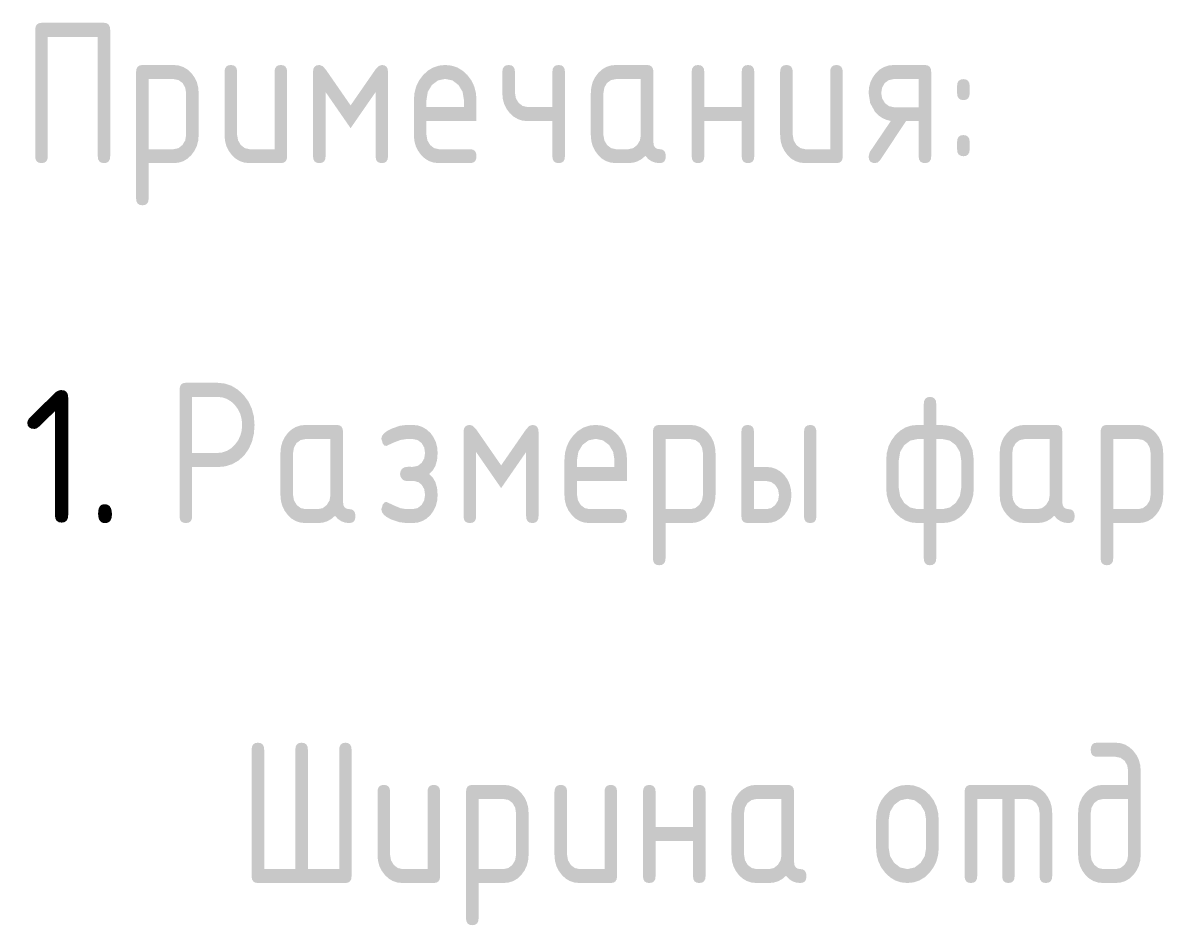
# Model space of a CAD drawing. Header units: millimetres. Extents: x 0 to 1189, y 0 to 841.
# Drawn here: x 999.11 to 1023.71, y 217.72 to 237.19 of the extents above; entities that cross this region are included whole.
import ezdxf

# ---------------------------------------------------------------- set-up
doc = ezdxf.new("R2010")
doc.units = ezdxf.units.MM

msp = doc.modelspace()

# ---------------------------------------------------------------- hatches: boundary and pattern name
h = msp.add_hatch(color=7)
h.dxf.hatch_style = 2
h.paths.add_polyline_path([(999.514645, 237.188719), (1000.86402, 237.188719), (1000.921347, 237.179211), (1000.96255, 237.150685), (1000.987424, 237.103143), (1000.995761, 237.036584), (1000.995761, 234.310273), (1000.987424, 234.244084), (1000.96255, 234.197894), (1000.921347, 234.170824), (1000.86402, 234.161996), (1000.804696, 234.170824), (1000.762321, 234.197894), (1000.736896, 234.244084), (1000.728421, 234.310273), (1000.728421, 236.883897), (999.650244, 236.883897), (999.650244, 234.310273), (999.641769, 234.244084), (999.616345, 234.197894), (999.57397, 234.170824), (999.514645, 234.161996), (999.455002, 234.170824), (999.412464, 234.197894), (999.386979, 234.244084), (999.378495, 234.310273), (999.378495, 237.036584), (999.386979, 237.103143), (999.412464, 237.150685), (999.455002, 237.179211)])
h = msp.add_hatch(color=7)
h.paths.add_polyline_path([(1001.554276, 236.130386), (1001.562759, 236.194714), (1001.588245, 236.241111), (1001.630783, 236.269215), (1001.690426, 236.278663), (1002.365114, 236.278663), (1002.474004, 236.267578), (1002.573955, 236.234635), (1002.664708, 236.180297), (1002.746003, 236.10503), (1002.815138, 236.011392), (1002.864584, 235.908246), (1002.894289, 235.795592), (1002.904202, 235.673428), (1002.904202, 234.767231), (1002.894289, 234.645067), (1002.864584, 234.532413), (1002.815138, 234.429267), (1002.746003, 234.335629), (1002.664708, 234.258502), (1002.573955, 234.204371), (1002.474004, 234.172461), (1002.365114, 234.161996), (1001.826025, 234.161996), (1001.826025, 233.400217), (1001.81755, 233.335888), (1001.792125, 233.289491), (1001.749751, 233.261388), (1001.690426, 233.25194), (1001.630783, 233.261388), (1001.588245, 233.289491), (1001.562759, 233.335888), (1001.554276, 233.400217)])
h.paths.add_polyline_path([(1001.826025, 235.973841), (1001.826025, 234.462409), (1002.365114, 234.462409), (1002.467777, 234.484733), (1002.553078, 234.551705), (1002.613092, 234.64996), (1002.633004, 234.767231), (1002.633004, 235.673428), (1002.613643, 235.7907), (1002.557488, 235.888954), (1002.469776, 235.953721), (1002.365114, 235.973841)])
h = msp.add_hatch(color=7)
h.dxf.hatch_style = 2
h.paths.add_polyline_path([(1004.812205, 236.130386), (1004.812205, 234.310273), (1004.803722, 234.244084), (1004.778237, 234.197894), (1004.735698, 234.170824), (1004.676055, 234.161996), (1004.001919, 234.161996), (1003.89295, 234.172461), (1003.79287, 234.204371), (1003.702092, 234.258502), (1003.621029, 234.335629), (1003.551576, 234.428647), (1003.501966, 234.530759), (1003.472201, 234.643207), (1003.462279, 234.767231), (1003.462279, 236.130386), (1003.470763, 236.194714), (1003.496248, 236.241111), (1003.538786, 236.269215), (1003.598429, 236.278663), (1003.657754, 236.269215), (1003.700128, 236.241111), (1003.725553, 236.194714), (1003.734028, 236.130386), (1003.734028, 234.767231), (1003.753872, 234.651613), (1003.813403, 234.551705), (1003.900426, 234.484733), (1004.001919, 234.462409), (1004.541007, 234.462409), (1004.541007, 236.130386), (1004.549474, 236.194714), (1004.574838, 236.241111), (1004.617049, 236.269215), (1004.676055, 236.278663), (1004.735698, 236.269215), (1004.778237, 236.241111), (1004.803722, 236.194714)])
h = msp.add_hatch(color=7)
h.dxf.hatch_style = 2
h.paths.add_polyline_path([(1006.18112, 234.915507), (1005.642031, 235.694375), (1005.642031, 234.310273), (1005.633556, 234.244084), (1005.608131, 234.197894), (1005.565757, 234.170824), (1005.506432, 234.161996), (1005.446789, 234.170824), (1005.404251, 234.197894), (1005.378766, 234.244084), (1005.370282, 234.310273), (1005.370282, 236.130386), (1005.378766, 236.194714), (1005.404251, 236.241111), (1005.446789, 236.269215), (1005.506432, 236.278663), (1005.574232, 236.255856), (1005.642031, 236.185507), (1006.18112, 235.40664), (1006.720208, 236.185507), (1006.788008, 236.255856), (1006.855807, 236.278663), (1006.913134, 236.269215), (1006.954337, 236.241111), (1006.979211, 236.194714), (1006.987548, 236.130386), (1006.987548, 234.310273), (1006.979211, 234.244084), (1006.954337, 234.197894), (1006.913134, 234.170824), (1006.855807, 234.161996), (1006.796483, 234.170824), (1006.754108, 234.197894), (1006.728683, 234.244084), (1006.720208, 234.310273), (1006.720208, 235.694375)])
h = msp.add_hatch(color=7)
h.paths.add_polyline_path([(1008.221302, 235.978251), (1008.065377, 235.945936), (1007.93467, 235.847061), (1007.846475, 235.700162), (1007.817812, 235.525152), (1007.817812, 235.372465), (1008.624791, 235.372465), (1008.624791, 235.525152), (1008.595921, 235.700162), (1008.507933, 235.847061), (1008.377227, 235.945936)])
h.paths.add_polyline_path([(1007.817812, 235.068194), (1007.817812, 234.767231), (1007.837656, 234.651613), (1007.897187, 234.551705), (1007.98421, 234.484733), (1008.085703, 234.462409), (1008.759839, 234.462409), (1008.819482, 234.4529), (1008.86202, 234.424375), (1008.887505, 234.376832), (1008.895989, 234.310273), (1008.887505, 234.244084), (1008.86202, 234.197894), (1008.819482, 234.170824), (1008.759839, 234.161996), (1008.085703, 234.161996), (1007.976734, 234.172461), (1007.876654, 234.204371), (1007.785876, 234.258502), (1007.704813, 234.335629), (1007.63536, 234.428647), (1007.58575, 234.530759), (1007.555985, 234.643207), (1007.546063, 234.767231), (1007.546063, 235.520742), (1007.558207, 235.673248), (1007.594845, 235.813506), (1007.656289, 235.941879), (1007.742847, 236.058728), (1007.846441, 236.155415), (1007.960577, 236.224093), (1008.085461, 236.265072), (1008.221302, 236.278663), (1008.357064, 236.265132), (1008.48182, 236.224575), (1008.59593, 236.157042), (1008.699756, 236.062586), (1008.786228, 235.946056), (1008.847482, 235.817847), (1008.883931, 235.677649), (1008.895989, 235.525152), (1008.895989, 235.068194)])
h = msp.add_hatch(color=7)
h.dxf.hatch_style = 2
h.paths.add_polyline_path([(1010.803992, 236.130386), (1010.803992, 234.310273), (1010.795509, 234.244084), (1010.770023, 234.197894), (1010.727485, 234.170824), (1010.667842, 234.161996), (1010.608836, 234.170824), (1010.566625, 234.197894), (1010.54126, 234.244084), (1010.532794, 234.310273), (1010.532794, 235.068194), (1009.993706, 235.068194), (1009.886908, 235.079193), (1009.787551, 235.111947), (1009.696049, 235.166095), (1009.612816, 235.241276), (1009.543363, 235.334242), (1009.493753, 235.435579), (1009.463988, 235.545598), (1009.454066, 235.664609), (1009.454066, 236.130386), (1009.462549, 236.194714), (1009.488035, 236.241111), (1009.530573, 236.269215), (1009.590216, 236.278663), (1009.649541, 236.269215), (1009.691915, 236.241111), (1009.71734, 236.194714), (1009.725815, 236.130386), (1009.725815, 235.677287), (1009.745659, 235.560016), (1009.80519, 235.461762), (1009.892213, 235.394789), (1009.993706, 235.372465), (1010.532794, 235.372465), (1010.532794, 236.130386), (1010.54126, 236.194714), (1010.566625, 236.241111), (1010.608836, 236.269215), (1010.667842, 236.278663), (1010.727485, 236.269215), (1010.770023, 236.241111), (1010.795509, 236.194714)])
h = msp.add_hatch(color=7)
h.paths.add_polyline_path([(1012.440797, 235.973841), (1011.901709, 235.973841), (1011.79684, 235.952068), (1011.709335, 235.888954), (1011.653179, 235.7907), (1011.633818, 235.673428), (1011.633818, 234.767231), (1011.653662, 234.651613), (1011.713193, 234.551705), (1011.800216, 234.484733), (1011.901709, 234.462409), (1012.172907, 234.462409), (1012.27557, 234.484733), (1012.360871, 234.551705), (1012.420885, 234.64996), (1012.440797, 234.767231)])
h.paths.add_polyline_path([(1012.979335, 234.310273), (1012.970997, 234.244084), (1012.946124, 234.197894), (1012.90492, 234.170824), (1012.847594, 234.161996), (1012.756489, 234.171574), (1012.674788, 234.200581), (1012.602183, 234.249433), (1012.538362, 234.318541), (1012.458626, 234.249433), (1012.371344, 234.200581), (1012.276208, 234.171574), (1012.172907, 234.161996), (1011.901709, 234.161996), (1011.79274, 234.172461), (1011.69266, 234.204371), (1011.601882, 234.258502), (1011.520819, 234.335629), (1011.451366, 234.428647), (1011.401756, 234.530759), (1011.371991, 234.643207), (1011.362069, 234.767231), (1011.362069, 235.673428), (1011.371991, 235.795592), (1011.401756, 235.908246), (1011.451366, 236.011392), (1011.520819, 236.10503), (1011.601882, 236.180297), (1011.69266, 236.234635), (1011.79274, 236.267578), (1011.901709, 236.278663), (1012.575845, 236.278663), (1012.635488, 236.269215), (1012.678027, 236.241111), (1012.703512, 236.194714), (1012.711995, 236.130386), (1012.711995, 234.615095), (1012.72047, 234.548217), (1012.745895, 234.500511), (1012.78827, 234.471926), (1012.847594, 234.462409), (1012.90492, 234.4529), (1012.946124, 234.424375), (1012.970997, 234.376832)])
h = msp.add_hatch(color=7)
h.dxf.hatch_style = 2
h.paths.add_polyline_path([(1013.809599, 235.068194), (1013.809599, 234.310273), (1013.801124, 234.244084), (1013.775699, 234.197894), (1013.733324, 234.170824), (1013.674, 234.161996), (1013.614357, 234.170824), (1013.571818, 234.197894), (1013.546333, 234.244084), (1013.53785, 234.310273), (1013.53785, 236.130386), (1013.546333, 236.194714), (1013.571818, 236.241111), (1013.614357, 236.269215), (1013.674, 236.278663), (1013.733324, 236.269215), (1013.775699, 236.241111), (1013.801124, 236.194714), (1013.809599, 236.130386), (1013.809599, 235.372465), (1014.616578, 235.372465), (1014.616578, 236.130386), (1014.625044, 236.194714), (1014.650409, 236.241111), (1014.69262, 236.269215), (1014.751626, 236.278663), (1014.811269, 236.269215), (1014.853807, 236.241111), (1014.879292, 236.194714), (1014.887776, 236.130386), (1014.887776, 234.310273), (1014.879292, 234.244084), (1014.853807, 234.197894), (1014.811269, 234.170824), (1014.751626, 234.161996), (1014.69262, 234.170824), (1014.650409, 234.197894), (1014.625044, 234.244084), (1014.616578, 234.310273), (1014.616578, 235.068194)])
h = msp.add_hatch(color=7)
h.dxf.hatch_style = 2
h.paths.add_polyline_path([(1016.795779, 236.130386), (1016.795779, 234.310273), (1016.787295, 234.244084), (1016.76181, 234.197894), (1016.719272, 234.170824), (1016.659629, 234.161996), (1015.985492, 234.161996), (1015.876524, 234.172461), (1015.776444, 234.204371), (1015.685666, 234.258502), (1015.604603, 234.335629), (1015.53515, 234.428647), (1015.48554, 234.530759), (1015.455775, 234.643207), (1015.445853, 234.767231), (1015.445853, 236.130386), (1015.454336, 236.194714), (1015.479821, 236.241111), (1015.52236, 236.269215), (1015.582003, 236.278663), (1015.641327, 236.269215), (1015.683702, 236.241111), (1015.709127, 236.194714), (1015.717602, 236.130386), (1015.717602, 234.767231), (1015.737446, 234.651613), (1015.796977, 234.551705), (1015.884, 234.484733), (1015.985492, 234.462409), (1016.524581, 234.462409), (1016.524581, 236.130386), (1016.533047, 236.194714), (1016.558412, 236.241111), (1016.600623, 236.269215), (1016.659629, 236.278663), (1016.719272, 236.269215), (1016.76181, 236.241111), (1016.787295, 236.194714)])
h = msp.add_hatch(color=7)
h.paths.add_polyline_path([(1017.832862, 235.072053), (1017.734797, 235.096168), (1017.644484, 235.13682), (1017.562646, 235.194836), (1017.490006, 235.271041), (1017.387824, 235.456525), (1017.353856, 235.673428), (1017.363778, 235.795592), (1017.393543, 235.908246), (1017.443153, 236.011392), (1017.512606, 236.10503), (1017.593669, 236.180297), (1017.684447, 236.234635), (1017.784527, 236.267578), (1017.893496, 236.278663), (1018.567632, 236.278663), (1018.627275, 236.269215), (1018.669813, 236.241111), (1018.695298, 236.194714), (1018.703782, 236.130386), (1018.703782, 234.310273), (1018.695298, 234.244084), (1018.669813, 234.197894), (1018.627275, 234.170824), (1018.567632, 234.161996), (1018.508626, 234.170824), (1018.466415, 234.197894), (1018.44105, 234.244084), (1018.432584, 234.310273), (1018.432584, 235.068194), (1018.160835, 235.068194), (1017.599147, 234.221527), (1017.550157, 234.175845), (1017.490006, 234.161996), (1017.430363, 234.170824), (1017.387824, 234.197894), (1017.362339, 234.244084), (1017.353856, 234.310273), (1017.380314, 234.403428)])
h.paths.add_polyline_path([(1017.625605, 235.673428), (1017.645449, 235.557329), (1017.70498, 235.457352), (1017.792003, 235.390862), (1017.893496, 235.368606), (1018.432584, 235.368606), (1018.432584, 235.973841), (1017.893496, 235.973841), (1017.788627, 235.952068), (1017.701121, 235.888954), (1017.644966, 235.7907)])
h = msp.add_hatch(color=7)
h.paths.add_polyline_path([(1019.261859, 234.615095), (1019.270342, 234.681654), (1019.295828, 234.729197), (1019.338366, 234.757722), (1019.398009, 234.767231), (1019.457334, 234.757722), (1019.499708, 234.729197), (1019.525133, 234.681654), (1019.533608, 234.615095), (1019.533608, 234.462409), (1019.525133, 234.395849), (1019.499708, 234.348307), (1019.457334, 234.319782), (1019.398009, 234.310273), (1019.338366, 234.319782), (1019.295828, 234.348307), (1019.270342, 234.395849), (1019.261859, 234.462409)])
h.paths.add_polyline_path([(1019.261859, 235.825564), (1019.270342, 235.889892), (1019.295828, 235.936289), (1019.338366, 235.964393), (1019.398009, 235.973841), (1019.457334, 235.964393), (1019.499708, 235.936289), (1019.525133, 235.889892), (1019.533608, 235.825564), (1019.533608, 235.673428), (1019.525133, 235.606551), (1019.499708, 235.558845), (1019.457334, 235.530259), (1019.398009, 235.520742), (1019.338366, 235.530259), (1019.295828, 235.558845), (1019.270342, 235.606551), (1019.261859, 235.673428)])
h = msp.add_hatch(color=7)
h.paths.add_polyline_path([(1002.628149, 229.424064), (1003.302836, 229.424064), (1003.464032, 229.407415), (1003.613446, 229.357435), (1003.750871, 229.274073), (1003.8761, 229.157275), (1003.977644, 229.019248), (1004.05056, 228.86582), (1004.094536, 228.697304), (1004.109264, 228.514007), (1004.095174, 228.322761), (1004.053178, 228.149447), (1003.983691, 227.994427), (1003.887124, 227.858061), (1003.765754, 227.746733), (1003.62764, 227.667341), (1003.473196, 227.619781), (1003.302836, 227.603951), (1002.763748, 227.603951), (1002.763748, 226.545617), (1002.755273, 226.479429), (1002.729848, 226.433238), (1002.687473, 226.406169), (1002.628149, 226.397341), (1002.568506, 226.406169), (1002.525967, 226.433238), (1002.500482, 226.479429), (1002.491999, 226.545617), (1002.491999, 229.271928), (1002.500482, 229.338487), (1002.525967, 229.38603), (1002.568506, 229.414555)])
h.paths.add_polyline_path([(1002.763748, 229.119242), (1002.763748, 227.908773), (1003.302836, 227.908773), (1003.411727, 227.91984), (1003.511678, 227.953077), (1003.60243, 228.008534), (1003.683726, 228.086264), (1003.752861, 228.177671), (1003.802306, 228.279672), (1003.832012, 228.391904), (1003.841925, 228.514007), (1003.832012, 228.63617), (1003.802306, 228.748825), (1003.752861, 228.851971), (1003.683726, 228.945609), (1003.60243, 229.021108), (1003.511678, 229.07542), (1003.411727, 229.108235), (1003.302836, 229.119242)])
h = msp.add_hatch(color=7)
h.paths.add_polyline_path([(1018.544139, 226.697753), (1018.544139, 228.209185), (1018.40854, 228.209185), (1018.252615, 228.17687), (1018.121908, 228.077996), (1018.033714, 227.93151), (1018.005051, 227.756086), (1018.005051, 227.150852), (1018.033714, 226.977288), (1018.121908, 226.828942), (1018.252615, 226.731722), (1018.40854, 226.697753)])
h.paths.add_polyline_path([(1018.544139, 226.397341), (1018.40854, 226.397341), (1018.2727, 226.410931), (1018.147815, 226.451911), (1018.033679, 226.520589), (1017.930085, 226.617275), (1017.843527, 226.734056), (1017.782084, 226.861946), (1017.745445, 227.000895), (1017.733302, 227.150852), (1017.733302, 227.756086), (1017.745445, 227.908592), (1017.782084, 228.04885), (1017.843527, 228.177223), (1017.930085, 228.294072), (1018.033679, 228.390759), (1018.147815, 228.459437), (1018.2727, 228.500416), (1018.40854, 228.514007), (1018.544139, 228.514007), (1018.544139, 228.970965), (1018.552554, 229.035293), (1018.577557, 229.08169), (1018.618786, 229.109793), (1018.67588, 229.119242), (1018.735523, 229.109793), (1018.778061, 229.08169), (1018.803546, 229.035293), (1018.81203, 228.970965), (1018.81203, 228.514007), (1018.940601, 228.510743), (1019.049328, 228.500709), (1019.138211, 228.483544), (1019.207251, 228.458886), (1019.379575, 228.344784), (1019.509317, 228.17942), (1019.593929, 227.978915), (1019.622316, 227.756086), (1019.622316, 227.150852), (1019.609724, 227.000895), (1019.572431, 226.861946), (1019.51116, 226.734056), (1019.426635, 226.617275), (1019.322403, 226.520589), (1019.20794, 226.451911), (1019.082935, 226.410931), (1018.947078, 226.397341), (1018.81203, 226.397341), (1018.81203, 225.635561), (1018.803546, 225.571232), (1018.778061, 225.524836), (1018.735523, 225.496732), (1018.67588, 225.487284), (1018.618786, 225.496732), (1018.577557, 225.524836), (1018.552554, 225.571232), (1018.544139, 225.635561)])
h.paths.add_polyline_path([(1018.81203, 226.697753), (1018.947078, 226.697753), (1019.103485, 226.732273), (1019.234261, 226.833352), (1019.321973, 226.979286), (1019.350567, 227.150852), (1019.350567, 227.756086), (1019.321973, 227.93151), (1019.234261, 228.077996), (1019.103485, 228.17687), (1018.947078, 228.209185), (1018.81203, 228.209185)])
h = msp.add_hatch(color=7)
h.paths.add_polyline_path([(1005.746913, 228.209185), (1005.207824, 228.209185), (1005.102955, 228.187412), (1005.01545, 228.124298), (1004.959295, 228.026044), (1004.939933, 227.908773), (1004.939933, 227.002575), (1004.959777, 226.886958), (1005.019308, 226.78705), (1005.106331, 226.720077), (1005.207824, 226.697753), (1005.479022, 226.697753), (1005.581686, 226.720077), (1005.666986, 226.78705), (1005.727, 226.885304), (1005.746913, 227.002575)])
h.paths.add_polyline_path([(1006.28545, 226.545617), (1006.277113, 226.479429), (1006.252239, 226.433238), (1006.211036, 226.406169), (1006.153709, 226.397341), (1006.062604, 226.406918), (1005.980903, 226.435926), (1005.908298, 226.484777), (1005.844478, 226.553886), (1005.764741, 226.484777), (1005.677459, 226.435926), (1005.582323, 226.406918), (1005.479022, 226.397341), (1005.207824, 226.397341), (1005.098856, 226.407805), (1004.998776, 226.439715), (1004.907997, 226.493846), (1004.826934, 226.570973), (1004.757481, 226.663991), (1004.707872, 226.766104), (1004.678106, 226.878551), (1004.668184, 227.002575), (1004.668184, 227.908773), (1004.678106, 228.030936), (1004.707872, 228.143591), (1004.757481, 228.246737), (1004.826934, 228.340374), (1004.907997, 228.415641), (1004.998776, 228.469979), (1005.098856, 228.502923), (1005.207824, 228.514007), (1005.88196, 228.514007), (1005.941604, 228.504559), (1005.984142, 228.476456), (1006.009627, 228.430059), (1006.01811, 228.36573), (1006.01811, 226.850439), (1006.026585, 226.783562), (1006.05201, 226.735856), (1006.094385, 226.70727), (1006.153709, 226.697753), (1006.211036, 226.688244), (1006.252239, 226.659719), (1006.277113, 226.612177)])
h = msp.add_hatch(color=7)
h.dxf.hatch_style = 2
h.paths.add_polyline_path([(1007.786948, 227.002575), (1007.769516, 227.128528), (1007.71529, 227.223061), (1007.647559, 227.277356), (1007.557091, 227.303538), (1007.38401, 227.303538), (1007.328199, 227.318628), (1007.289752, 227.349841), (1007.258884, 227.398003), (1007.247859, 227.455674), (1007.258884, 227.516997), (1007.289752, 227.565917), (1007.3426, 227.600023), (1007.421492, 227.612219), (1007.462833, 227.612219), (1007.508033, 227.607809), (1007.627371, 227.630134), (1007.71529, 227.697106), (1007.769516, 227.791777), (1007.786948, 227.908773), (1007.769102, 228.026044), (1007.711983, 228.124298), (1007.624271, 228.189066), (1007.519609, 228.209185), (1007.38401, 228.209185), (1007.259022, 228.190168), (1007.108402, 228.133117), (1007.036503, 228.099838), (1006.985068, 228.076067), (1006.954923, 228.061804), (1006.909207, 228.070072), (1006.875238, 228.11162), (1006.84437, 228.217453), (1006.858469, 228.276253), (1006.900525, 228.331899), (1006.970176, 228.384342), (1007.067061, 228.43353), (1007.236697, 228.494439), (1007.38401, 228.514007), (1007.519609, 228.514007), (1007.628319, 228.502923), (1007.728657, 228.469979), (1007.82052, 228.415641), (1007.903806, 228.340374), (1007.970942, 228.246737), (1008.019216, 228.143591), (1008.04837, 228.030936), (1008.058146, 227.908773), (1008.04682, 227.761159), (1008.012602, 227.636128), (1007.955129, 227.534145), (1007.87404, 227.455674), (1007.955129, 227.377203), (1008.012602, 227.27522), (1008.04682, 227.150189), (1008.058146, 227.002575), (1008.04837, 226.880412), (1008.019216, 226.767757), (1007.970942, 226.664611), (1007.903806, 226.570973), (1007.82052, 226.493846), (1007.728657, 226.439715), (1007.628319, 226.407805), (1007.519609, 226.397341), (1007.38401, 226.397341), (1007.233528, 226.416357), (1007.063202, 226.473408), (1006.966921, 226.522665), (1006.898596, 226.57559), (1006.857866, 226.632546), (1006.84437, 226.693894), (1006.875238, 226.799728), (1006.90962, 226.839622), (1006.950203, 226.854298), (1006.962356, 226.849544), (1006.993267, 226.835281), (1007.043298, 226.81151), (1007.112812, 226.77823), (1007.259573, 226.717321), (1007.38401, 226.697753), (1007.519609, 226.697753), (1007.624271, 226.720077), (1007.711983, 226.78705), (1007.767862, 226.885304)])
h = msp.add_hatch(color=7)
h.dxf.hatch_style = 2
h.paths.add_polyline_path([(1009.427841, 227.150852), (1008.888752, 227.929719), (1008.888752, 226.545617), (1008.880277, 226.479429), (1008.854853, 226.433238), (1008.812478, 226.406169), (1008.753153, 226.397341), (1008.69351, 226.406169), (1008.650972, 226.433238), (1008.625487, 226.479429), (1008.617003, 226.545617), (1008.617003, 228.36573), (1008.625487, 228.430059), (1008.650972, 228.476456), (1008.69351, 228.504559), (1008.753153, 228.514007), (1008.820953, 228.491201), (1008.888752, 228.420852), (1009.427841, 227.641985), (1009.966929, 228.420852), (1010.034729, 228.491201), (1010.102528, 228.514007), (1010.159855, 228.504559), (1010.201058, 228.476456), (1010.225932, 228.430059), (1010.234269, 228.36573), (1010.234269, 226.545617), (1010.225932, 226.479429), (1010.201058, 226.433238), (1010.159855, 226.406169), (1010.102528, 226.397341), (1010.043204, 226.406169), (1010.000829, 226.433238), (1009.975404, 226.479429), (1009.966929, 226.545617), (1009.966929, 227.929719)])
h = msp.add_hatch(color=7)
h.paths.add_polyline_path([(1011.468428, 228.213595), (1011.312503, 228.18128), (1011.181796, 228.082406), (1011.093601, 227.935507), (1011.064938, 227.760496), (1011.064938, 227.607809), (1011.871917, 227.607809), (1011.871917, 227.760496), (1011.843047, 227.935507), (1011.755059, 228.082406), (1011.624353, 228.18128)])
h.paths.add_polyline_path([(1011.064938, 227.303538), (1011.064938, 227.002575), (1011.084782, 226.886958), (1011.144313, 226.78705), (1011.231336, 226.720077), (1011.332829, 226.697753), (1012.006965, 226.697753), (1012.066608, 226.688244), (1012.109146, 226.659719), (1012.134631, 226.612177), (1012.143115, 226.545617), (1012.134631, 226.479429), (1012.109146, 226.433238), (1012.066608, 226.406169), (1012.006965, 226.397341), (1011.332829, 226.397341), (1011.22386, 226.407805), (1011.12378, 226.439715), (1011.033002, 226.493846), (1010.951939, 226.570973), (1010.882486, 226.663991), (1010.832876, 226.766104), (1010.803111, 226.878551), (1010.793189, 227.002575), (1010.793189, 227.756086), (1010.805333, 227.908592), (1010.841971, 228.04885), (1010.903415, 228.177223), (1010.989973, 228.294072), (1011.093567, 228.390759), (1011.207703, 228.459437), (1011.332587, 228.500416), (1011.468428, 228.514007), (1011.60419, 228.500477), (1011.728946, 228.459919), (1011.843056, 228.392387), (1011.946882, 228.297931), (1012.033354, 228.1814), (1012.094608, 228.053191), (1012.131057, 227.912993), (1012.143115, 227.760496), (1012.143115, 227.303538)])
h = msp.add_hatch(color=7)
h.paths.add_polyline_path([(1012.701597, 228.36573), (1012.71008, 228.430059), (1012.735565, 228.476456), (1012.778104, 228.504559), (1012.837747, 228.514007), (1013.512434, 228.514007), (1013.621325, 228.502923), (1013.721276, 228.469979), (1013.812029, 228.415641), (1013.893324, 228.340374), (1013.962459, 228.246737), (1014.011904, 228.143591), (1014.04161, 228.030936), (1014.051523, 227.908773), (1014.051523, 227.002575), (1014.04161, 226.880412), (1014.011904, 226.767757), (1013.962459, 226.664611), (1013.893324, 226.570973), (1013.812029, 226.493846), (1013.721276, 226.439715), (1013.621325, 226.407805), (1013.512434, 226.397341), (1012.973346, 226.397341), (1012.973346, 225.635561), (1012.964871, 225.571232), (1012.939446, 225.524836), (1012.897071, 225.496732), (1012.837747, 225.487284), (1012.778104, 225.496732), (1012.735565, 225.524836), (1012.71008, 225.571232), (1012.701597, 225.635561)])
h.paths.add_polyline_path([(1012.973346, 228.209185), (1012.973346, 226.697753), (1013.512434, 226.697753), (1013.615098, 226.720077), (1013.700399, 226.78705), (1013.760412, 226.885304), (1013.780325, 227.002575), (1013.780325, 227.908773), (1013.760964, 228.026044), (1013.704809, 228.124298), (1013.617096, 228.189066), (1013.512434, 228.209185)])
h = msp.add_hatch(color=7)
h.paths.add_polyline_path([(1015.688733, 227.002575), (1015.678871, 226.880412), (1015.649528, 226.767757), (1015.601064, 226.664611), (1015.533841, 226.570973), (1015.450556, 226.493846), (1015.358693, 226.439715), (1015.258354, 226.407805), (1015.149644, 226.397341), (1014.746155, 226.397341), (1014.686512, 226.406169), (1014.643973, 226.433238), (1014.618488, 226.479429), (1014.610005, 226.545617), (1014.610005, 228.36573), (1014.618488, 228.430059), (1014.643973, 228.476456), (1014.686512, 228.504559), (1014.746155, 228.514007), (1014.805479, 228.504559), (1014.847854, 228.476456), (1014.873279, 228.430059), (1014.881754, 228.36573), (1014.881754, 227.607809), (1015.149644, 227.607809), (1015.258354, 227.596811), (1015.358693, 227.564057), (1015.450556, 227.509908), (1015.533841, 227.434728), (1015.601064, 227.341004), (1015.649528, 227.237668), (1015.678871, 227.124824)])
h.paths.add_polyline_path([(1015.420842, 227.002575), (1015.400999, 227.120122), (1015.341467, 227.218651), (1015.254031, 227.281765), (1015.149644, 227.303538), (1014.881754, 227.303538), (1014.881754, 226.697753), (1015.149644, 226.697753), (1015.254031, 226.720077), (1015.341467, 226.78705), (1015.400999, 226.885304)])
h.paths.add_polyline_path([(1015.959931, 228.36573), (1015.968406, 228.430059), (1015.993831, 228.476456), (1016.036205, 228.504559), (1016.09553, 228.514007), (1016.152856, 228.504559), (1016.19406, 228.476456), (1016.218933, 228.430059), (1016.22727, 228.36573), (1016.22727, 226.545617), (1016.218933, 226.479429), (1016.19406, 226.433238), (1016.152856, 226.406169), (1016.09553, 226.397341), (1016.036205, 226.406169), (1015.993831, 226.433238), (1015.968406, 226.479429), (1015.959931, 226.545617)])
h = msp.add_hatch(color=7)
h.paths.add_polyline_path([(1021.259765, 228.209185), (1020.720676, 228.209185), (1020.615807, 228.187412), (1020.528302, 228.124298), (1020.472147, 228.026044), (1020.452785, 227.908773), (1020.452785, 227.002575), (1020.472629, 226.886958), (1020.53216, 226.78705), (1020.619184, 226.720077), (1020.720676, 226.697753), (1020.991874, 226.697753), (1021.094538, 226.720077), (1021.179838, 226.78705), (1021.239852, 226.885304), (1021.259765, 227.002575)])
h.paths.add_polyline_path([(1021.798302, 226.545617), (1021.789965, 226.479429), (1021.765091, 226.433238), (1021.723888, 226.406169), (1021.666562, 226.397341), (1021.575456, 226.406918), (1021.493756, 226.435926), (1021.42115, 226.484777), (1021.35733, 226.553886), (1021.277593, 226.484777), (1021.190312, 226.435926), (1021.095175, 226.406918), (1020.991874, 226.397341), (1020.720676, 226.397341), (1020.611708, 226.407805), (1020.511628, 226.439715), (1020.420849, 226.493846), (1020.339786, 226.570973), (1020.270333, 226.663991), (1020.220724, 226.766104), (1020.190958, 226.878551), (1020.181036, 227.002575), (1020.181036, 227.908773), (1020.190958, 228.030936), (1020.220724, 228.143591), (1020.270333, 228.246737), (1020.339786, 228.340374), (1020.420849, 228.415641), (1020.511628, 228.469979), (1020.611708, 228.502923), (1020.720676, 228.514007), (1021.394812, 228.514007), (1021.454456, 228.504559), (1021.496994, 228.476456), (1021.522479, 228.430059), (1021.530963, 228.36573), (1021.530963, 226.850439), (1021.539437, 226.783562), (1021.564862, 226.735856), (1021.607237, 226.70727), (1021.666562, 226.697753), (1021.723888, 226.688244), (1021.765091, 226.659719), (1021.789965, 226.612177)])
h = msp.add_hatch(color=7)
h.paths.add_polyline_path([(1022.357222, 228.36573), (1022.365706, 228.430059), (1022.391191, 228.476456), (1022.433729, 228.504559), (1022.493372, 228.514007), (1023.16806, 228.514007), (1023.276951, 228.502923), (1023.376901, 228.469979), (1023.467654, 228.415641), (1023.548949, 228.340374), (1023.618084, 228.246737), (1023.66753, 228.143591), (1023.697235, 228.030936), (1023.707148, 227.908773), (1023.707148, 227.002575), (1023.697235, 226.880412), (1023.66753, 226.767757), (1023.618084, 226.664611), (1023.548949, 226.570973), (1023.467654, 226.493846), (1023.376901, 226.439715), (1023.276951, 226.407805), (1023.16806, 226.397341), (1022.628971, 226.397341), (1022.628971, 225.635561), (1022.620496, 225.571232), (1022.595071, 225.524836), (1022.552697, 225.496732), (1022.493372, 225.487284), (1022.433729, 225.496732), (1022.391191, 225.524836), (1022.365706, 225.571232), (1022.357222, 225.635561)])
h.paths.add_polyline_path([(1022.628971, 228.209185), (1022.628971, 226.697753), (1023.16806, 226.697753), (1023.270723, 226.720077), (1023.356024, 226.78705), (1023.416038, 226.885304), (1023.43595, 227.002575), (1023.43595, 227.908773), (1023.416589, 228.026044), (1023.360434, 228.124298), (1023.272722, 228.189066), (1023.16806, 228.209185)])
h = msp.add_hatch(color=7)
h.dxf.hatch_style = 2
h.paths.add_polyline_path([(1005.259531, 218.933097), (1005.93477, 218.933097), (1005.93477, 221.507273), (1005.943245, 221.573832), (1005.96867, 221.621374), (1006.011044, 221.6499), (1006.070369, 221.659408), (1006.127463, 221.6499), (1006.168692, 221.621374), (1006.193695, 221.573832), (1006.202109, 221.507273), (1006.202109, 218.780962), (1006.193695, 218.714773), (1006.168692, 218.668583), (1006.127463, 218.641513), (1006.070369, 218.632685), (1004.181905, 218.632685), (1004.122262, 218.641513), (1004.079724, 218.668583), (1004.054239, 218.714773), (1004.045755, 218.780962), (1004.045755, 221.507273), (1004.054239, 221.573832), (1004.079724, 221.621374), (1004.122262, 221.6499), (1004.181905, 221.659408), (1004.24123, 221.6499), (1004.283605, 221.621374), (1004.309029, 221.573832), (1004.317504, 221.507273), (1004.317504, 218.933097), (1004.988333, 218.933097), (1004.988333, 221.507273), (1004.996817, 221.573832), (1005.022302, 221.621374), (1005.06484, 221.6499), (1005.124484, 221.659408), (1005.183722, 221.6499), (1005.225907, 221.621374), (1005.251142, 221.573832), (1005.259531, 221.507273)])
h = msp.add_hatch(color=7)
h.paths.add_polyline_path([(1023.222003, 221.054174), (1023.222003, 219.237919), (1023.21209, 219.115756), (1023.182384, 219.003102), (1023.132939, 218.899955), (1023.063804, 218.806318), (1022.980338, 218.729191), (1022.888862, 218.67506), (1022.789635, 218.643149), (1022.682915, 218.632685), (1022.411717, 218.632685), (1022.302748, 218.643149), (1022.202668, 218.67506), (1022.11189, 218.729191), (1022.030827, 218.806318), (1021.961374, 218.899955), (1021.911764, 219.003102), (1021.881999, 219.115756), (1021.872077, 219.237919), (1021.872077, 220.144117), (1021.881999, 220.26628), (1021.911764, 220.378935), (1021.961374, 220.482081), (1022.030827, 220.575719), (1022.113518, 220.650985), (1022.204115, 220.705323), (1022.303291, 220.738267), (1022.411717, 220.749352), (1022.950805, 220.749352), (1022.950805, 221.054174), (1022.931444, 221.17172), (1022.875289, 221.27025), (1022.787577, 221.332882), (1022.682915, 221.354586), (1022.275566, 221.354586), (1022.218473, 221.364103), (1022.177243, 221.392689), (1022.152241, 221.440395), (1022.143826, 221.507273), (1022.152241, 221.573832), (1022.177243, 221.621374), (1022.218473, 221.6499), (1022.275566, 221.659408), (1022.682915, 221.659408), (1022.791805, 221.648341), (1022.891756, 221.615104), (1022.982509, 221.559647), (1023.063804, 221.481917), (1023.132939, 221.39051), (1023.182384, 221.288509), (1023.21209, 221.176276)])
h.paths.add_polyline_path([(1022.950805, 219.237919), (1022.950805, 220.44453), (1022.411717, 220.44453), (1022.306848, 220.422757), (1022.219342, 220.359642), (1022.163187, 220.261388), (1022.143826, 220.144117), (1022.143826, 219.237919), (1022.16367, 219.122302), (1022.223201, 219.022394), (1022.310224, 218.955421), (1022.411717, 218.933097), (1022.682915, 218.933097), (1022.785578, 218.955421), (1022.870879, 219.022394), (1022.930892, 219.120648)])
h = msp.add_hatch(color=7)
h.dxf.hatch_style = 2
h.paths.add_polyline_path([(1008.111371, 220.601075), (1008.111371, 218.780962), (1008.102887, 218.714773), (1008.077402, 218.668583), (1008.034864, 218.641513), (1007.975221, 218.632685), (1007.301084, 218.632685), (1007.192116, 218.643149), (1007.092036, 218.67506), (1007.001258, 218.729191), (1006.920194, 218.806318), (1006.850741, 218.899335), (1006.801132, 219.001448), (1006.771366, 219.113896), (1006.761444, 219.237919), (1006.761444, 220.601075), (1006.769928, 220.665403), (1006.795413, 220.7118), (1006.837951, 220.739903), (1006.897595, 220.749352), (1006.956919, 220.739903), (1006.999294, 220.7118), (1007.024719, 220.665403), (1007.033194, 220.601075), (1007.033194, 219.237919), (1007.053037, 219.122302), (1007.112569, 219.022394), (1007.199592, 218.955421), (1007.301084, 218.933097), (1007.840173, 218.933097), (1007.840173, 220.601075), (1007.848639, 220.665403), (1007.874004, 220.7118), (1007.916215, 220.739903), (1007.975221, 220.749352), (1008.034864, 220.739903), (1008.077402, 220.7118), (1008.102887, 220.665403)])
h = msp.add_hatch(color=7)
h.paths.add_polyline_path([(1008.670029, 220.601075), (1008.678513, 220.665403), (1008.703998, 220.7118), (1008.746536, 220.739903), (1008.806179, 220.749352), (1009.480867, 220.749352), (1009.589758, 220.738267), (1009.689708, 220.705323), (1009.780461, 220.650985), (1009.861757, 220.575719), (1009.930891, 220.482081), (1009.980337, 220.378935), (1010.010042, 220.26628), (1010.019955, 220.144117), (1010.019955, 219.237919), (1010.010042, 219.115756), (1009.980337, 219.003102), (1009.930891, 218.899955), (1009.861757, 218.806318), (1009.780461, 218.729191), (1009.689708, 218.67506), (1009.589758, 218.643149), (1009.480867, 218.632685), (1008.941778, 218.632685), (1008.941778, 217.870905), (1008.933303, 217.806577), (1008.907878, 217.76018), (1008.865504, 217.732077), (1008.806179, 217.722628), (1008.746536, 217.732077), (1008.703998, 217.76018), (1008.678513, 217.806577), (1008.670029, 217.870905)])
h.paths.add_polyline_path([(1008.941778, 220.44453), (1008.941778, 218.933097), (1009.480867, 218.933097), (1009.583531, 218.955421), (1009.668831, 219.022394), (1009.728845, 219.120648), (1009.748757, 219.237919), (1009.748757, 220.144117), (1009.729396, 220.261388), (1009.673241, 220.359642), (1009.585529, 220.42441), (1009.480867, 220.44453)])
h = msp.add_hatch(color=7)
h.dxf.hatch_style = 2
h.paths.add_polyline_path([(1011.92854, 220.601075), (1011.92854, 218.780962), (1011.920056, 218.714773), (1011.894571, 218.668583), (1011.852033, 218.641513), (1011.79239, 218.632685), (1011.118253, 218.632685), (1011.009285, 218.643149), (1010.909205, 218.67506), (1010.818427, 218.729191), (1010.737364, 218.806318), (1010.667911, 218.899335), (1010.618301, 219.001448), (1010.588536, 219.113896), (1010.578614, 219.237919), (1010.578614, 220.601075), (1010.587097, 220.665403), (1010.612582, 220.7118), (1010.655121, 220.739903), (1010.714764, 220.749352), (1010.774088, 220.739903), (1010.816463, 220.7118), (1010.841888, 220.665403), (1010.850363, 220.601075), (1010.850363, 219.237919), (1010.870207, 219.122302), (1010.929738, 219.022394), (1011.016761, 218.955421), (1011.118253, 218.933097), (1011.657342, 218.933097), (1011.657342, 220.601075), (1011.665808, 220.665403), (1011.691173, 220.7118), (1011.733384, 220.739903), (1011.79239, 220.749352), (1011.852033, 220.739903), (1011.894571, 220.7118), (1011.920056, 220.665403)])
h = msp.add_hatch(color=7)
h.dxf.hatch_style = 2
h.paths.add_polyline_path([(1012.758947, 219.538883), (1012.758947, 218.780962), (1012.750472, 218.714773), (1012.725048, 218.668583), (1012.682673, 218.641513), (1012.623348, 218.632685), (1012.563705, 218.641513), (1012.521167, 218.668583), (1012.495682, 218.714773), (1012.487198, 218.780962), (1012.487198, 220.601075), (1012.495682, 220.665403), (1012.521167, 220.7118), (1012.563705, 220.739903), (1012.623348, 220.749352), (1012.682673, 220.739903), (1012.725048, 220.7118), (1012.750472, 220.665403), (1012.758947, 220.601075), (1012.758947, 219.843154), (1013.565927, 219.843154), (1013.565927, 220.601075), (1013.574393, 220.665403), (1013.599757, 220.7118), (1013.641968, 220.739903), (1013.700974, 220.749352), (1013.760618, 220.739903), (1013.803156, 220.7118), (1013.828641, 220.665403), (1013.837125, 220.601075), (1013.837125, 218.780962), (1013.828641, 218.714773), (1013.803156, 218.668583), (1013.760618, 218.641513), (1013.700974, 218.632685), (1013.641968, 218.641513), (1013.599757, 218.668583), (1013.574393, 218.714773), (1013.565927, 218.780962), (1013.565927, 219.538883)])
h = msp.add_hatch(color=7)
h.paths.add_polyline_path([(1015.474511, 220.44453), (1014.935423, 220.44453), (1014.830554, 220.422757), (1014.743049, 220.359642), (1014.686893, 220.261388), (1014.667532, 220.144117), (1014.667532, 219.237919), (1014.687376, 219.122302), (1014.746907, 219.022394), (1014.83393, 218.955421), (1014.935423, 218.933097), (1015.206621, 218.933097), (1015.309284, 218.955421), (1015.394585, 219.022394), (1015.454599, 219.120648), (1015.474511, 219.237919)])
h.paths.add_polyline_path([(1016.013049, 218.780962), (1016.004711, 218.714773), (1015.979838, 218.668583), (1015.938634, 218.641513), (1015.881308, 218.632685), (1015.790203, 218.642262), (1015.708502, 218.67127), (1015.635897, 218.720121), (1015.572076, 218.78923), (1015.49234, 218.720121), (1015.405058, 218.67127), (1015.309922, 218.642262), (1015.206621, 218.632685), (1014.935423, 218.632685), (1014.826454, 218.643149), (1014.726374, 218.67506), (1014.635596, 218.729191), (1014.554533, 218.806318), (1014.48508, 218.899335), (1014.43547, 219.001448), (1014.405705, 219.113896), (1014.395783, 219.237919), (1014.395783, 220.144117), (1014.405705, 220.26628), (1014.43547, 220.378935), (1014.48508, 220.482081), (1014.554533, 220.575719), (1014.635596, 220.650985), (1014.726374, 220.705323), (1014.826454, 220.738267), (1014.935423, 220.749352), (1015.609559, 220.749352), (1015.669202, 220.739903), (1015.71174, 220.7118), (1015.737226, 220.665403), (1015.745709, 220.601075), (1015.745709, 219.085784), (1015.754184, 219.018906), (1015.779609, 218.9712), (1015.821984, 218.942614), (1015.881308, 218.933097), (1015.938634, 218.923589), (1015.979838, 218.895063), (1016.004711, 218.847521)])
h = msp.add_hatch(color=7)
h.paths.add_polyline_path([(1017.515581, 219.386196), (1017.515581, 219.991431), (1017.527725, 220.143936), (1017.564363, 220.284195), (1017.625807, 220.412568), (1017.712365, 220.529417), (1017.815959, 220.626103), (1017.930095, 220.694781), (1018.054979, 220.735761), (1018.190819, 220.749352), (1018.326582, 220.735821), (1018.451338, 220.695264), (1018.565448, 220.627731), (1018.669274, 220.533275), (1018.755746, 220.416676), (1018.817, 220.287984), (1018.853449, 220.146477), (1018.865507, 219.991431), (1018.865507, 219.386196), (1018.852777, 219.23624), (1018.814933, 219.09729), (1018.752491, 218.9694), (1018.665967, 218.85262), (1018.56351, 218.755933), (1018.449477, 218.687255), (1018.324903, 218.646276), (1018.190819, 218.632685), (1018.054979, 218.646276), (1017.930095, 218.687255), (1017.815959, 218.755933), (1017.712365, 218.85262), (1017.625807, 218.9694), (1017.564363, 219.09729), (1017.527725, 219.23624)])
h.paths.add_polyline_path([(1018.594309, 219.390606), (1018.594309, 219.99584), (1018.565439, 220.169404), (1018.477451, 220.31775), (1018.346744, 220.416624), (1018.190819, 220.448939), (1018.034894, 220.416624), (1017.904187, 220.31775), (1017.815993, 220.169404), (1017.78733, 219.99584), (1017.78733, 219.390606), (1017.815993, 219.213735), (1017.904187, 219.068696), (1018.034894, 218.967617), (1018.190819, 218.933097), (1018.346744, 218.967617), (1018.477451, 219.068696), (1018.565439, 219.215182)])
h = msp.add_hatch(color=7)
h.dxf.hatch_style = 2
h.paths.add_polyline_path([(1019.560315, 220.749352), (1020.774092, 220.749352), (1020.882431, 220.738267), (1020.981417, 220.705323), (1021.071825, 220.650985), (1021.15443, 220.575719), (1021.223883, 220.482081), (1021.273493, 220.378935), (1021.303258, 220.26628), (1021.31318, 220.144117), (1021.31318, 218.780962), (1021.304697, 218.714773), (1021.279211, 218.668583), (1021.236673, 218.641513), (1021.17703, 218.632685), (1021.117705, 218.641513), (1021.075331, 218.668583), (1021.049906, 218.714773), (1021.041431, 218.780962), (1021.041431, 220.144117), (1021.02207, 220.261388), (1020.965914, 220.359642), (1020.878478, 220.42441), (1020.774092, 220.44453), (1020.502894, 220.44453), (1020.502894, 218.780962), (1020.49441, 218.714773), (1020.468925, 218.668583), (1020.426387, 218.641513), (1020.366743, 218.632685), (1020.30965, 218.641513), (1020.26842, 218.668583), (1020.243418, 218.714773), (1020.235003, 218.780962), (1020.235003, 220.44453), (1019.695914, 220.44453), (1019.695914, 218.780962), (1019.68744, 218.714773), (1019.662015, 218.668583), (1019.61964, 218.641513), (1019.560315, 218.632685), (1019.500672, 218.641513), (1019.458134, 218.668583), (1019.432649, 218.714773), (1019.424165, 218.780962), (1019.424165, 220.601075), (1019.432649, 220.665403), (1019.458134, 220.7118), (1019.500672, 220.739903)])

# ---------------------------------------------------------------- texts
at = {"color": 7, "char_height": 2.868995, "attachment_point": 1}
for s, insert in [('{\\fGOSTCommon|b0|i0|c0;1. }', (999.111177, 229.266334)), ('{\\fGOSTCommon|b0|i0|c0;     }', (999.111177, 221.501679))]:
    msp.add_mtext(s, dxfattribs=dict(at, insert=insert))

doc.saveas('drawing.dxf')
